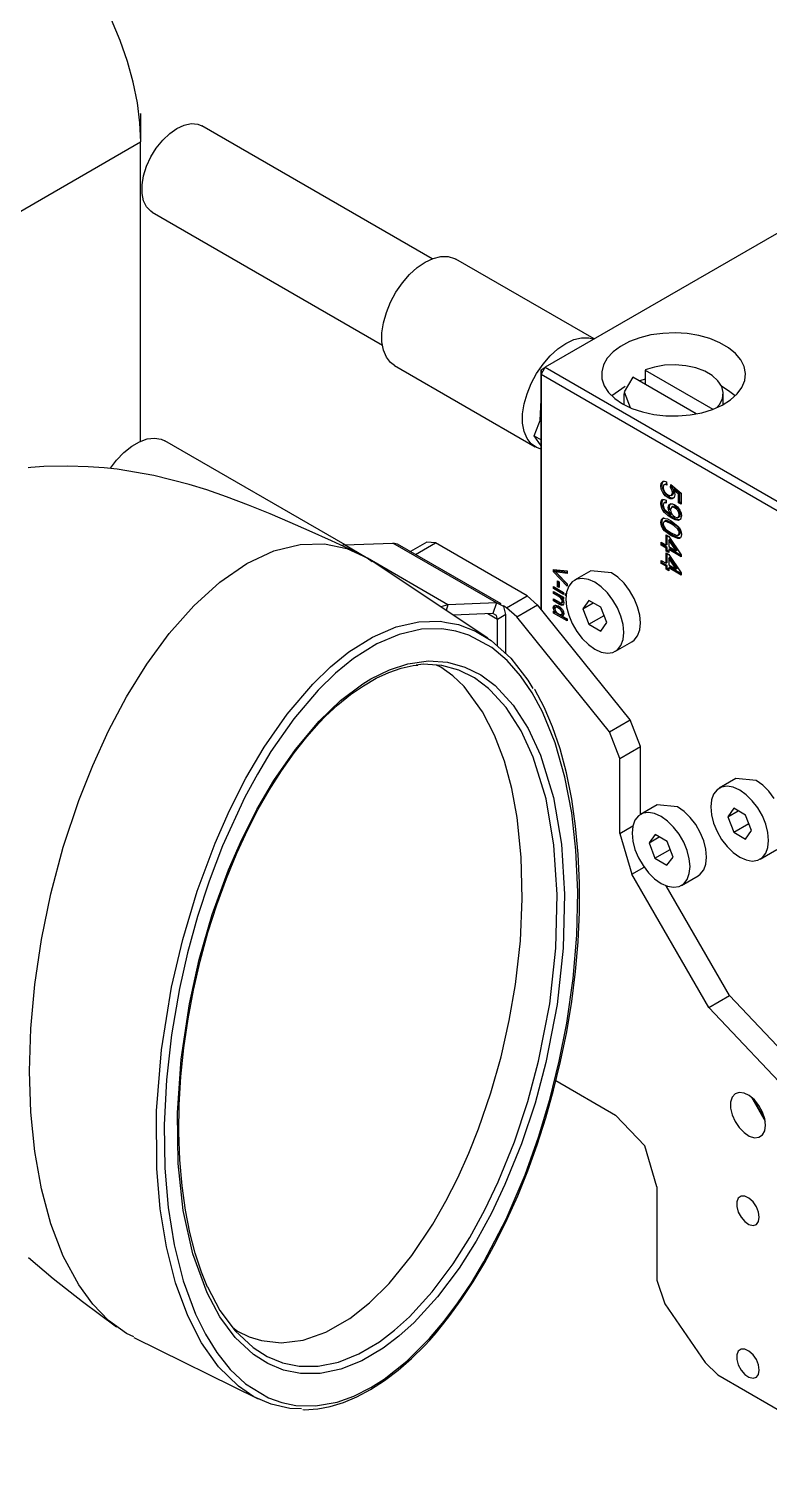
# Model space of a CAD drawing. Extents: x 0 to 258, y 0 to 184.
# Drawn here: x 154.19 to 160.51, y 89.65 to 102.06 of the extents above; entities that cross this region are included whole.
import ezdxf

# ---------------------------------------------------------------- set-up
doc = ezdxf.new("R2010")
doc.units = 0

msp = doc.modelspace()

# ---------------------------------------------------------------- linework, layer by layer
for p, q in [((154.964853, 101.966126), (154.890444, 102.143974)), ((155.026839, 101.787324), (154.964853, 101.966126)), ((155.075747, 101.60946), (155.026839, 101.787324)), ((155.111056, 101.434431), (155.075747, 101.60946)), ((155.132381, 101.26409), (155.111056, 101.434431)), ((155.139427, 101.342001), (155.139427, 101.100172)), ((155.139525, 101.100254), (155.132381, 101.26409)), ((155.327696, 101.115079), (155.387447, 101.171991)), ((155.387447, 101.171991), (155.449931, 101.215644)), ((155.449931, 101.215644), (155.512412, 101.244129)), ((155.512412, 101.244129), (155.57216, 101.256194)), ((155.57216, 101.256194), (155.626569, 101.251326)), ((155.626569, 101.251326), (155.662412, 101.236668)), ((157.629682, 100.100842), (155.662508, 101.236697)), ((153.930283, 100.402203), (155.139427, 101.100172)), ((155.139427, 98.542978), (155.139427, 101.100172)), ((155.226594, 100.9719), (155.273285, 101.047396)), ((155.273285, 101.047396), (155.327696, 101.115079)), ((155.189663, 100.89189), (155.226594, 100.9719)), ((155.151034, 100.73236), (155.164105, 100.810864)), ((155.164105, 100.810864), (155.189663, 100.89189)), ((155.151032, 100.659814), (155.151034, 100.73236)), ((155.164102, 100.596393), (155.151032, 100.659814)), ((155.189661, 100.544868), (155.164102, 100.596393)), ((155.226589, 100.507496), (155.189661, 100.544868)), ((155.237437, 100.500564), (155.226589, 100.507496)), ((155.237323, 100.500627), (157.204762, 99.364773)), ((160.647251, 100.358282), (158.596733, 99.174537)), ((157.503045, 100.025894), (157.57126, 100.072572)), ((157.57126, 100.072572), (157.639472, 100.104652)), ((157.639472, 100.104652), (157.705361, 100.12103)), ((157.705361, 100.12103), (157.766683, 100.121173)), ((157.766683, 100.121173), (157.821351, 100.10506)), ((157.821351, 100.10506), (157.833734, 100.098551)), ((159.015303, 99.416366), (157.833676, 100.098461)), ((157.375828, 99.895547), (157.437153, 99.966209)), ((157.437153, 99.966209), (157.503045, 100.025894)), ((157.275003, 99.731212), (157.321157, 99.816315)), ((157.321157, 99.816315), (157.375828, 99.895547)), ((157.238935, 99.643135), (157.275003, 99.731212)), ((157.201603, 99.470061), (157.214197, 99.555087)), ((157.214197, 99.555087), (157.238935, 99.643135)), ((157.2016, 99.390956), (157.201603, 99.470061)), ((159.500107, 99.450474), (159.404164, 99.426846)), ((159.601585, 99.464391), (159.500107, 99.450474)), ((159.705685, 99.468227), (159.601585, 99.464391)), ((159.80941, 99.461851), (159.705685, 99.468227)), ((159.909774, 99.445447), (159.80941, 99.461851)), ((160.003891, 99.419465), (159.909774, 99.445447)), ((157.214194, 99.320463), (157.2016, 99.390956)), ((157.238933, 99.260985), (157.214194, 99.320463)), ((158.639257, 99.272184), (158.705149, 99.331869)), ((158.705149, 99.331869), (158.773363, 99.378547)), ((158.773363, 99.378547), (158.841576, 99.410627)), ((158.841576, 99.410627), (158.907465, 99.427005)), ((158.907465, 99.427005), (158.968787, 99.427148)), ((158.968787, 99.427148), (159.013719, 99.415295)), ((159.175905, 99.305816), (159.126976, 99.252632)), ((159.239699, 99.353459), (159.175905, 99.305816)), ((159.316521, 99.394194), (159.239699, 99.353459)), ((159.404164, 99.426846), (159.316521, 99.394194)), ((160.089055, 99.38469), (160.003891, 99.419465)), ((160.162816, 99.342106), (160.089055, 99.38469)), ((160.223048, 99.292938), (160.162816, 99.342106)), ((157.274993, 99.214548), (157.238933, 99.260985)), ((157.308754, 99.189227), (157.274993, 99.214548)), ((157.308743, 99.189354), (158.510744, 98.495088)), ((158.523261, 99.12229), (158.577932, 99.201522)), ((158.577932, 99.201522), (158.639257, 99.272184)), ((159.094321, 99.195439), (159.078869, 99.135882)), ((159.126976, 99.252632), (159.094321, 99.195439)), ((159.616862, 99.191397), (159.529634, 99.17658)), ((159.707558, 99.19518), (159.616862, 99.191397)), ((159.797572, 99.187745), (159.707558, 99.19518)), ((159.882781, 99.16941), (159.797572, 99.187745)), ((160.268022, 99.238598), (160.223048, 99.292938)), ((160.296443, 99.180657), (160.268022, 99.238598)), ((158.477107, 99.037187), (158.523261, 99.12229)), ((158.561279, 99.113419), (158.596733, 99.174537)), ((158.561279, 99.154164), (158.596733, 99.174537)), ((158.561279, 99.154164), (158.561279, 99.113419)), ((158.561279, 97.106557), (158.561279, 99.154164)), ((161.67251, 97.3169), (158.561279, 99.113419)), ((158.561279, 99.113419), (158.561279, 97.106557)), ((158.596733, 99.174537), (161.707965, 97.378283)), ((159.078869, 99.135882), (159.080986, 99.075676)), ((159.080986, 99.075676), (159.100803, 99.01655)), ((159.343802, 99.090141), (159.271392, 98.965239)), ((159.887104, 98.77634), (159.343915, 99.090135)), ((159.404161, 99.059423), (159.399504, 99.0581)), ((159.449865, 99.07207), (159.404161, 99.059423)), ((159.449749, 99.151254), (160.029979, 98.816292)), ((159.449749, 99.151254), (159.449749, 99.029017)), ((159.529634, 99.17658), (159.44987, 99.151365)), ((159.959288, 99.141033), (159.882781, 99.16941)), ((160.023587, 99.103912), (159.959288, 99.141033)), ((160.072733, 99.059743), (160.023587, 99.103912)), ((160.104483, 99.010549), (160.072733, 99.059743)), ((160.276732, 99.00209), (160.300862, 99.060677)), ((160.307503, 99.120774), (160.296443, 99.180657)), ((160.300862, 99.060677), (160.307503, 99.120774)), ((158.416277, 98.861059), (158.441042, 98.94911)), ((158.441042, 98.94911), (158.477107, 99.037187)), ((158.561266, 98.953822), (158.55182, 98.719444)), ((159.100803, 99.01655), (159.137633, 98.960207)), ((159.137633, 98.960207), (159.190426, 98.908266)), ((159.28022, 99.009244), (159.16637, 98.929584)), ((159.267716, 98.949906), (159.267716, 98.856773)), ((159.271392, 98.965239), (159.321921, 98.829997)), ((160.117368, 98.958582), (160.104483, 99.010549)), ((160.162813, 98.974693), (160.105063, 99.009207)), ((160.110833, 98.906221), (160.117368, 98.958582)), ((160.117556, 98.856509), (160.117556, 98.949906)), ((160.218905, 98.929539), (160.162813, 98.974693)), ((160.17923, 98.896106), (160.235793, 98.946702)), ((160.235793, 98.946702), (160.276732, 99.00209)), ((158.403683, 98.776036), (158.416277, 98.861059)), ((159.190426, 98.908266), (159.257664, 98.862224)), ((159.257775, 98.862232), (159.337523, 98.823412)), ((159.337523, 98.823412), (159.427489, 98.792932)), ((159.934012, 98.786688), (160.026137, 98.814929)), ((160.026137, 98.814929), (160.108666, 98.851757)), ((160.06334, 98.829963), (160.085142, 98.855866)), ((160.085142, 98.855866), (160.110833, 98.906221)), ((160.108666, 98.851757), (160.17923, 98.896106)), ((158.40368, 98.696928), (158.403683, 98.776036)), ((158.416274, 98.626438), (158.40368, 98.696928)), ((158.500954, 98.588486), (158.561279, 98.743796)), ((159.427489, 98.792932), (159.525081, 98.77166)), ((159.525081, 98.77166), (159.627496, 98.76023)), ((159.627496, 98.76023), (159.731784, 98.758907)), ((159.731784, 98.758907), (159.834944, 98.767823)), ((159.834944, 98.767823), (159.934012, 98.786688)), ((155.129876, 98.538681), (155.195876, 98.562097)), ((155.195876, 98.562097), (155.258275, 98.569267)), ((155.258275, 98.569267), (155.314816, 98.559953)), ((158.441013, 98.56696), (158.416274, 98.626438)), ((158.477073, 98.52052), (158.441013, 98.56696)), ((158.500954, 98.588486), (158.561279, 98.553826)), ((158.561279, 98.503026), (158.500954, 98.588486)), ((154.934259, 98.38222), (154.996661, 98.447088)), ((154.996661, 98.447088), (155.062661, 98.499877)), ((155.062661, 98.499877), (155.129876, 98.538681)), ((155.314816, 98.559953), (155.346249, 98.545878)), ((156.886469, 97.656625), (155.346331, 98.545888)), ((158.523224, 98.488704), (158.477073, 98.52052)), ((158.561245, 98.475607), (158.523224, 98.488704)), ((154.201745, 98.317818), (154.178991, 98.316495)), ((154.313174, 98.325464), (154.201687, 98.318611)), ((154.518056, 98.329353), (154.313174, 98.325464)), ((154.689972, 98.324776), (154.518056, 98.329353)), ((154.827497, 98.315304), (154.689972, 98.324776)), ((154.937579, 98.303768), (154.827497, 98.315304)), ((154.880911, 98.31233), (154.934259, 98.38222)), ((155.252348, 98.250666), (154.937579, 98.303768)), ((155.552986, 98.173244), (155.252348, 98.250666)), ((159.588186, 98.184822), (159.601045, 98.198819)), ((159.594931, 98.167423), (159.59882, 98.190945)), ((159.59882, 98.190945), (159.610197, 98.203327)), ((159.601045, 98.198819), (159.616179, 98.200935)), ((159.616179, 98.200935), (159.633562, 98.195538)), ((159.633634, 98.19558), (159.635751, 98.168328)), ((155.703687, 98.126199), (155.552986, 98.173244)), ((155.872714, 98.067877), (155.703687, 98.126199)), ((156.060763, 97.997021), (155.872714, 98.067877)), ((159.584324, 98.161301), (159.588186, 98.184822)), ((159.588239, 98.13366), (159.584324, 98.161301)), ((159.595005, 98.167534), (159.584421, 98.161184)), ((159.605517, 98.097896), (159.588239, 98.13366)), ((159.598844, 98.139785), (159.594928, 98.167423)), ((159.616121, 98.104019), (159.598844, 98.139785)), ((159.606014, 98.161065), (159.604427, 98.149503)), ((159.604469, 98.149508), (159.608094, 98.128421)), ((159.622331, 98.077418), (159.60553, 98.097896)), ((159.616171, 98.104035), (159.605588, 98.097949)), ((159.611226, 98.169056), (159.606014, 98.161065)), ((159.608094, 98.128421), (159.619577, 98.107651)), ((159.624373, 98.176795), (159.611144, 98.169122)), ((159.622445, 98.171834), (159.611226, 98.169056)), ((159.632938, 98.08354), (159.616137, 98.104019)), ((159.619577, 98.107651), (159.63188, 98.09474)), ((159.646434, 98.058844), (159.622331, 98.077418)), ((159.635806, 98.168368), (159.622445, 98.171834)), ((159.632943, 98.17797), (159.623127, 98.175588)), ((159.63188, 98.09474), (159.645109, 98.085453)), ((159.657042, 98.064966), (159.632938, 98.08354)), ((159.63506, 98.17744), (159.632943, 98.17797)), ((159.645106, 98.085458), (159.661272, 98.07887)), ((159.656917, 98.064876), (159.646334, 98.058791)), ((159.675613, 98.057156), (159.657065, 98.065067)), ((159.661272, 98.07887), (159.674978, 98.080987)), ((159.67797, 98.128762), (159.667149, 98.14768)), ((159.667236, 98.147691), (159.669353, 98.172297)), ((159.677819, 98.153776), (159.667236, 98.147691)), ((159.669353, 98.172297), (159.759046, 98.099801)), ((159.672792, 98.079693), (159.686021, 98.087366)), ((159.674978, 98.080987), (159.681116, 98.090406)), ((159.688575, 98.134885), (159.677753, 98.153803)), ((159.677819, 98.153776), (159.678613, 98.164624)), ((159.681754, 98.116089), (159.67797, 98.128762)), ((159.681116, 98.090406), (159.682703, 98.104138)), ((159.682812, 98.104156), (159.681754, 98.116089)), ((159.69343, 98.110385), (159.682846, 98.104035)), ((159.684516, 98.086961), (159.685574, 98.08713)), ((159.685574, 98.08713), (159.691712, 98.09655)), ((159.692358, 98.122211), (159.688575, 98.134885)), ((159.69131, 98.128045), (159.700518, 98.103704)), ((159.701896, 98.134197), (159.691313, 98.128112)), ((159.736557, 98.091599), (159.691313, 98.128112)), ((159.691712, 98.09655), (159.6933, 98.110281)), ((159.693416, 98.110279), (159.692358, 98.122211)), ((159.702955, 98.085379), (159.697504, 98.061963)), ((159.700518, 98.103704), (159.702899, 98.085395)), ((159.74714, 98.097685), (159.701896, 98.134197)), ((159.74714, 98.097685), (159.736557, 98.091599)), ((159.736557, 98.017251), (159.736557, 98.091599)), ((159.74714, 98.023337), (159.74714, 98.097685)), ((159.759046, 98.099801), (159.758782, 98.004287)), ((156.246006, 97.922065), (156.060763, 97.997021)), ((159.584316, 98.010581), (159.587887, 98.031616)), ((159.595005, 98.016722), (159.584421, 98.010637)), ((159.586292, 97.991449), (159.58444, 98.010579)), ((159.592536, 97.971209), (159.586292, 97.991449)), ((159.587887, 98.031616), (159.599714, 98.04376)), ((159.602749, 97.95155), (159.592536, 97.971209)), ((159.594923, 98.016704), (159.598495, 98.037738)), ((159.596897, 97.997572), (159.595044, 98.016701)), ((159.603141, 97.977331), (159.596897, 97.997572)), ((159.598495, 98.037738), (159.608364, 98.047845)), ((159.599714, 98.04376), (159.613499, 98.045083)), ((159.615846, 97.933955), (159.602749, 97.95155)), ((159.613354, 97.957673), (159.603141, 97.977331)), ((159.604461, 97.997617), (159.605784, 97.98534)), ((159.605845, 98.007361), (159.604522, 97.997598)), ((159.605784, 97.98534), (159.610123, 97.972375)), ((159.610369, 98.014029), (159.605845, 98.007361)), ((159.623315, 98.021485), (159.610086, 98.013812)), ((159.610123, 97.972375), (159.617108, 97.960046)), ((159.62, 98.016145), (159.610369, 98.014029)), ((159.62645, 97.940078), (159.613354, 97.957673)), ((159.613499, 98.045083), (159.629083, 98.040373)), ((159.617108, 97.960046), (159.626051, 97.949568)), ((159.631324, 98.013288), (159.62, 98.016145)), ((159.630459, 98.022278), (159.621992, 98.020426)), ((159.626051, 97.949568), (159.665447, 97.918464)), ((159.656563, 97.912492), (159.62645, 97.940078)), ((159.629136, 98.040535), (159.631253, 98.013283)), ((159.66496, 98.051036), (159.646413, 98.058947)), ((159.657711, 97.981533), (159.646863, 97.975447)), ((159.651827, 97.949108), (159.646985, 97.975434)), ((159.64699, 97.975447), (159.652546, 97.998307)), ((159.669792, 97.91612), (159.651827, 97.949108)), ((159.652546, 97.998307), (159.66821, 98.009155)), ((159.657597, 97.98157), (159.663153, 98.00443)), ((159.662473, 97.955339), (159.657711, 97.981533)), ((159.663153, 98.00443), (159.672493, 98.010912)), ((159.681814, 98.050507), (159.66496, 98.051036)), ((159.667135, 97.95594), (159.67039, 97.936625)), ((159.668855, 97.968714), (159.667268, 97.955934)), ((159.66821, 98.009155), (159.684931, 98.008361)), ((159.674623, 97.977524), (159.668855, 97.968714)), ((159.686979, 97.980646), (159.674623, 97.977524)), ((159.688138, 97.985501), (159.674909, 97.977828)), ((159.69244, 98.056627), (159.675613, 98.057156)), ((159.697504, 98.061963), (159.681814, 98.050507)), ((159.684931, 98.008361), (159.703187, 98.000344)), ((159.702007, 97.975064), (159.686979, 97.980646)), ((159.697584, 97.986769), (159.687212, 97.984123)), ((159.698155, 98.060807), (159.69244, 98.056627)), ((159.712612, 97.981186), (159.697584, 97.986769)), ((159.712744, 97.981268), (159.701896, 97.975183)), ((159.714729, 97.965962), (159.702002, 97.97509)), ((159.703195, 98.000225), (159.727511, 97.981466)), ((159.725333, 97.972084), (159.712607, 97.981212)), ((159.72637, 97.95313), (159.714729, 97.965962)), ((159.736975, 97.959252), (159.725333, 97.972084)), ((159.737297, 97.932995), (159.72637, 97.95313)), ((159.727511, 97.981466), (159.747804, 97.953788)), ((159.74714, 98.023337), (159.736557, 98.017251)), ((159.758782, 98.004287), (159.736557, 98.017251)), ((159.747902, 97.939117), (159.736975, 97.959252)), ((159.758782, 98.016458), (159.74714, 98.023337)), ((159.747804, 97.953788), (159.757938, 97.928891)), ((156.417474, 97.848995), (156.246006, 97.922065)), ((156.580005, 97.777203), (156.417474, 97.848995)), ((159.58431, 97.849159), (159.589284, 97.873871)), ((159.595005, 97.855327), (159.584421, 97.849241)), ((159.586014, 97.831212), (159.584427, 97.849151)), ((159.591835, 97.812215), (159.586014, 97.831212)), ((159.589284, 97.873871), (159.601138, 97.884481)), ((159.594915, 97.855282), (159.599889, 97.879994)), ((159.596621, 97.837361), (159.595034, 97.8553)), ((159.602442, 97.818338), (159.596621, 97.837361)), ((159.599889, 97.879994), (159.611742, 97.890603)), ((159.601135, 97.884476), (159.639912, 97.878972)), ((159.61247, 97.800055), (159.602442, 97.818338)), ((159.604456, 97.837528), (159.606572, 97.824378)), ((159.606432, 97.848312), (159.60458, 97.837465)), ((159.612253, 97.855165), (159.606432, 97.848312)), ((159.606572, 97.824378), (159.612367, 97.810805)), ((159.624903, 97.862735), (159.611673, 97.855062)), ((159.620561, 97.85797), (159.612253, 97.855165)), ((159.645955, 97.90637), (159.615846, 97.933955)), ((159.630483, 97.856647), (159.620561, 97.85797)), ((159.631141, 97.864095), (159.62376, 97.861714)), ((159.672726, 97.836882), (159.630483, 97.856647)), ((159.64109, 97.862772), (159.631141, 97.864095)), ((159.639912, 97.878972), (159.672657, 97.86278)), ((159.683333, 97.843008), (159.64109, 97.862772)), ((159.67738, 97.885891), (159.645955, 97.90637)), ((159.687987, 97.892014), (159.656563, 97.912492)), ((159.665524, 97.918464), (159.667905, 97.917141)), ((159.667905, 97.917141), (159.669757, 97.916083)), ((159.680465, 97.922266), (159.669882, 97.916181)), ((159.67039, 97.936625), (159.680417, 97.91731)), ((159.672657, 97.862772), (159.730802, 97.818404)), ((159.698147, 97.820785), (159.672721, 97.836872)), ((159.683375, 97.842891), (159.672792, 97.836806)), ((159.687873, 97.892104), (159.67729, 97.886018)), ((159.706153, 97.87144), (159.677361, 97.885886)), ((159.680417, 97.91731), (159.69153, 97.905166)), ((159.708752, 97.826908), (159.683325, 97.842994)), ((159.716782, 97.877557), (159.68799, 97.892003)), ((159.69153, 97.905166), (159.703648, 97.896541)), ((159.729035, 97.792702), (159.698147, 97.820785)), ((159.703682, 97.896554), (159.719081, 97.890257)), ((159.733445, 97.865963), (159.706153, 97.87144)), ((159.739639, 97.798825), (159.708752, 97.826908)), ((159.744071, 97.87208), (159.716782, 97.877557)), ((159.719081, 97.890257), (159.73231, 97.891844)), ((159.730802, 97.818404), (159.743528, 97.802344)), ((159.731, 97.89131), (159.74423, 97.898718)), ((159.73231, 97.891844), (159.738951, 97.899835)), ((159.753765, 97.877393), (159.733445, 97.865963)), ((159.741002, 97.912648), (159.737297, 97.932995)), ((159.738951, 97.899835), (159.741068, 97.912561)), ((159.751638, 97.918826), (159.741055, 97.912741)), ((159.742923, 97.898078), (159.749564, 97.906042)), ((159.75431, 97.877848), (159.744071, 97.87208)), ((159.751606, 97.918771), (159.747902, 97.939117)), ((159.749564, 97.906042), (159.75168, 97.918768)), ((159.761147, 97.904976), (159.753765, 97.877393)), ((159.757938, 97.928891), (159.761166, 97.904973)), ((156.769422, 97.691394), (156.580005, 97.777203)), ((156.992717, 97.588815), (156.769422, 97.691394)), ((159.601863, 97.793933), (159.591835, 97.812215)), ((159.614563, 97.777899), (159.601863, 97.793933)), ((159.612367, 97.810805), (159.620701, 97.798423)), ((159.62517, 97.784021), (159.61247, 97.800055)), ((159.672652, 97.733536), (159.614563, 97.777899)), ((159.620701, 97.798423), (159.630623, 97.788342)), ((159.683259, 97.739659), (159.62517, 97.784021)), ((159.629136, 97.743143), (159.651361, 97.730179)), ((159.629136, 97.655302), (159.629136, 97.743143)), ((159.630623, 97.788342), (159.672856, 97.759309)), ((159.639719, 97.661387), (159.639719, 97.737058)), ((159.651361, 97.730179), (159.758782, 97.572487)), ((159.661944, 97.704514), (159.651361, 97.698429)), ((159.714332, 97.606089), (159.651361, 97.698429)), ((159.651361, 97.698429), (159.651361, 97.642337)), ((159.724915, 97.612175), (159.661944, 97.704514)), ((159.683375, 97.739704), (159.672528, 97.733618)), ((159.730633, 97.711163), (159.672586, 97.7336)), ((159.672723, 97.759344), (159.71507, 97.739632)), ((159.741316, 97.717257), (159.68327, 97.73972)), ((159.71507, 97.739632), (159.725018, 97.738309)), ((159.725018, 97.738309), (159.733405, 97.741035)), ((159.739732, 97.798706), (159.729148, 97.79262)), ((159.737237, 97.777978), (159.729167, 97.792716)), ((159.743544, 97.711957), (159.730633, 97.711163)), ((159.73153, 97.739968), (159.744759, 97.747641)), ((159.733405, 97.741035), (159.739147, 97.74802)), ((159.7402, 97.768215), (159.737237, 97.777978)), ((159.739147, 97.74802), (159.740999, 97.759)), ((159.747844, 97.784101), (159.739774, 97.798838)), ((159.740994, 97.758981), (159.7402, 97.768215)), ((159.751638, 97.765104), (159.741055, 97.759018)), ((159.749677, 97.717786), (159.741316, 97.717257)), ((159.743264, 97.746903), (159.744058, 97.747139)), ((159.743528, 97.802344), (159.753556, 97.784061)), ((159.753493, 97.71881), (159.743544, 97.711957)), ((159.744058, 97.747139), (159.749799, 97.754124)), ((159.750807, 97.774338), (159.747844, 97.784101)), ((159.749799, 97.754124), (159.751651, 97.765077)), ((159.751601, 97.765104), (159.750807, 97.774338)), ((159.759287, 97.731139), (159.753493, 97.71881)), ((159.753556, 97.784061), (159.759403, 97.765038)), ((159.761139, 97.747067), (159.759287, 97.731139)), ((159.759403, 97.765038), (159.761255, 97.747072)), ((156.046994, 97.498584), (156.278041, 97.606571)), ((156.278041, 97.606571), (156.501178, 97.661504)), ((156.501178, 97.661504), (156.71033, 97.665843)), ((156.71033, 97.665843), (156.901994, 97.625039)), ((156.881595, 97.656432), (156.859899, 97.653177)), ((156.881706, 97.65636), (157.295249, 97.6725)), ((157.06956, 97.547881), (156.881706, 97.65636)), ((156.901994, 97.625039), (157.074762, 97.545521)), ((157.33536, 97.663186), (157.295136, 97.6725)), ((158.178957, 97.162119), (157.295249, 97.6725)), ((158.219173, 97.152859), (157.335466, 97.663239)), ((157.584703, 97.681496), (157.443945, 97.600533)), ((157.487866, 97.575133), (157.65958, 97.674087)), ((157.659628, 97.674175), (157.584629, 97.681609)), ((158.44301, 97.221915), (157.65958, 97.674087)), ((159.586538, 97.679908), (159.629136, 97.655302)), ((159.586538, 97.653979), (159.586538, 97.679908)), ((159.597121, 97.660064), (159.586538, 97.653979)), ((159.629136, 97.629373), (159.586538, 97.653979)), ((159.597121, 97.660064), (159.597121, 97.673823)), ((159.639719, 97.635458), (159.597121, 97.660064)), ((159.639719, 97.661387), (159.629136, 97.655302)), ((159.639719, 97.635458), (159.629136, 97.629373)), ((159.629136, 97.603708), (159.629136, 97.629373)), ((159.639719, 97.609794), (159.629136, 97.603708)), ((159.651361, 97.590744), (159.629136, 97.603708)), ((159.629136, 97.588098), (159.651361, 97.575133)), ((159.629136, 97.500256), (159.629136, 97.588098)), ((159.639719, 97.609794), (159.639719, 97.635458)), ((159.651361, 97.602914), (159.639719, 97.609794)), ((159.639719, 97.506342), (159.639719, 97.582012)), ((159.651361, 97.642337), (159.714332, 97.606089)), ((159.661944, 97.622758), (159.651361, 97.616408)), ((159.651361, 97.616408), (159.651361, 97.590744)), ((159.758782, 97.554496), (159.651361, 97.616408)), ((159.651361, 97.575133), (159.758782, 97.417442)), ((159.758782, 97.566666), (159.661944, 97.622758)), ((159.724915, 97.612175), (159.714332, 97.606089)), ((159.758782, 97.572487), (159.758782, 97.554496)), ((155.815947, 97.339797), (156.046994, 97.498584)), ((157.074762, 97.545521), (157.116825, 97.514877)), ((157.765413, 97.146244), (157.07882, 97.542589)), ((158.106461, 96.859701), (157.118772, 97.517983)), ((158.667377, 97.447604), (158.784587, 97.434375)), ((158.667377, 97.426967), (158.667377, 97.447604)), ((158.67796, 97.433052), (158.67796, 97.446546)), ((159.586538, 97.524862), (159.629136, 97.500256)), ((159.586538, 97.498933), (159.586538, 97.524862)), ((159.597121, 97.505019), (159.586538, 97.498933)), ((159.629136, 97.474327), (159.586538, 97.498933)), ((159.597121, 97.505019), (159.597121, 97.518777)), ((159.639719, 97.480412), (159.597121, 97.505019)), ((159.639719, 97.506342), (159.629136, 97.500256)), ((159.639719, 97.480412), (159.629136, 97.474327)), ((159.629136, 97.448662), (159.629136, 97.474327)), ((159.639719, 97.454748), (159.629136, 97.448662)), ((159.651361, 97.435698), (159.629136, 97.448662)), ((159.639719, 97.454748), (159.639719, 97.480412)), ((159.651361, 97.447869), (159.639719, 97.454748)), ((159.661944, 97.549469), (159.651361, 97.543383)), ((159.714332, 97.451044), (159.651361, 97.543383)), ((159.651361, 97.543383), (159.651361, 97.487292)), ((159.651361, 97.487292), (159.714332, 97.451044)), ((159.661944, 97.467448), (159.651361, 97.461362)), ((159.651361, 97.461362), (159.651361, 97.435698)), ((159.758782, 97.39945), (159.651361, 97.461362)), ((159.724915, 97.457129), (159.661944, 97.549469)), ((159.758782, 97.411621), (159.661944, 97.467448)), ((159.724915, 97.457129), (159.714332, 97.451044)), ((155.592811, 97.137092), (155.815947, 97.339797)), ((158.67796, 97.433052), (158.667377, 97.426967)), ((158.784587, 97.304465), (158.667377, 97.426967)), ((158.681664, 97.429083), (158.67796, 97.433052)), ((158.689969, 97.42707), (158.681556, 97.428922)), ((158.681569, 97.428985), (158.692258, 97.418931)), ((158.692248, 97.435169), (158.681664, 97.429083)), ((158.784587, 97.321663), (158.683252, 97.427231)), ((158.700526, 97.425482), (158.689969, 97.42707)), ((158.700574, 97.433192), (158.69216, 97.435044)), ((158.692258, 97.418931), (158.70054, 97.410676)), ((158.711033, 97.431729), (158.70045, 97.425379)), ((158.784587, 97.413738), (158.70045, 97.425379)), ((158.70045, 97.410563), (158.784587, 97.325102)), ((158.711131, 97.431605), (158.700574, 97.433192)), ((158.701773, 97.350238), (158.715531, 97.342565)), ((158.701773, 97.299967), (158.701773, 97.350238)), ((158.784587, 97.42141), (158.711033, 97.431729)), ((158.71262, 97.306052), (158.71262, 97.344152)), ((158.715531, 97.342565), (158.715531, 97.292029)), ((158.784587, 97.434375), (158.784587, 97.413738)), ((158.784587, 97.325102), (158.784587, 97.304465)), ((158.827349, 97.341517), (158.797861, 97.304356)), ((158.866539, 97.364139), (158.827349, 97.341517)), ((158.987258, 97.436492), (158.845706, 97.354736)), ((158.913465, 97.371097), (158.866539, 97.364139)), ((158.965776, 97.362022), (158.913465, 97.371097)), ((159.020846, 97.337389), (158.965776, 97.362022)), ((159.162255, 97.419042), (158.987255, 97.436373)), ((159.075917, 97.29843), (159.020846, 97.337389)), ((159.217336, 97.380088), (159.162266, 97.419048)), ((159.269644, 97.328751), (159.217336, 97.380088)), ((159.316568, 97.267611), (159.269644, 97.328751)), ((159.758782, 97.417442), (159.758782, 97.39945)), ((158.266269, 97.119786), (158.44301, 97.221915)), ((158.531476, 97.1435), (158.44314, 97.221817)), ((158.667377, 97.300761), (158.753102, 97.251284)), ((158.667377, 97.283298), (158.667377, 97.300761)), ((158.67796, 97.289648), (158.667377, 97.283298)), ((158.753102, 97.233821), (158.667377, 97.283298)), ((158.667377, 97.258956), (158.753102, 97.209479)), ((158.667377, 97.241759), (158.667377, 97.258956)), ((158.67796, 97.247844), (158.667377, 97.241759)), ((158.71315, 97.215036), (158.667377, 97.241759)), ((158.667377, 97.196515), (158.718441, 97.166882)), ((158.667377, 97.179052), (158.667377, 97.196515)), ((158.67796, 97.289648), (158.67796, 97.294675)), ((158.753102, 97.246256), (158.67796, 97.289648)), ((158.67796, 97.247844), (158.67796, 97.252871)), ((158.723998, 97.221386), (158.67796, 97.247844)), ((158.71262, 97.306052), (158.701773, 97.299967)), ((158.715531, 97.292029), (158.701773, 97.299967)), ((158.715531, 97.304465), (158.71262, 97.306052)), ((158.723998, 97.221386), (158.71315, 97.215036)), ((158.730697, 97.201531), (158.713314, 97.215131)), ((158.741235, 97.207672), (158.723852, 97.221272)), ((158.736438, 97.192694), (158.730697, 97.201531)), ((158.741087, 97.199073), (158.747543, 97.188808)), ((158.751779, 97.205246), (158.741195, 97.199161)), ((158.753102, 97.192282), (158.741195, 97.199161)), ((158.745257, 97.201481), (158.741235, 97.207672)), ((158.753102, 97.204452), (158.751779, 97.205246)), ((158.753102, 97.251284), (158.753102, 97.233821)), ((158.753102, 97.209479), (158.753102, 97.192282)), ((158.769506, 97.241759), (158.776385, 97.23779)), ((158.769506, 97.224296), (158.769506, 97.241759)), ((158.775062, 97.227471), (158.769506, 97.224296)), ((158.774533, 97.221386), (158.769506, 97.224296)), ((158.779552, 97.254519), (158.773334, 97.194509)), ((158.797861, 97.304356), (158.779552, 97.254519)), ((159.128225, 97.247093), (159.075917, 97.29843)), ((159.175149, 97.185953), (159.128225, 97.247093)), ((159.355753, 97.199735), (159.316568, 97.267611)), ((159.385235, 97.128528), (159.355753, 97.199735)), ((155.383653, 96.899946), (155.592811, 97.137092)), ((157.705618, 97.12693), (157.703765, 97.127988)), ((157.705618, 97.12693), (157.705618, 97.12693)), ((157.705618, 97.12693), (157.705618, 97.126665)), ((157.765479, 97.146125), (157.705713, 97.126916)), ((157.765413, 97.146244), (157.749538, 97.097561)), ((158.178957, 97.162119), (157.765413, 97.146244)), ((158.149059, 97.070838), (157.809334, 97.057609)), ((158.178957, 97.162119), (158.149059, 97.070838)), ((158.181073, 97.055046), (158.14913, 97.070928)), ((158.242906, 97.130419), (158.179017, 97.162183)), ((158.266269, 97.119786), (158.239281, 97.135396)), ((158.260665, 97.061316), (158.242906, 97.130419)), ((158.3547, 97.041448), (158.266364, 97.119767)), ((158.35464, 97.041469), (158.531381, 97.143598)), ((159.321161, 96.161466), (158.531381, 97.143598)), ((158.668649, 97.103995), (158.665739, 97.119765)), ((158.66575, 97.119783), (158.670512, 97.136558)), ((158.676373, 97.125871), (158.665789, 97.119786)), ((158.67796, 97.185138), (158.667377, 97.179052)), ((158.719764, 97.14889), (158.667377, 97.179052)), ((158.667377, 97.092269), (158.680341, 97.084861)), ((158.667377, 97.074807), (158.667377, 97.092269)), ((158.67796, 97.080892), (158.667377, 97.074807)), ((158.784587, 97.007073), (158.667377, 97.074807)), ((158.673624, 97.093862), (158.668649, 97.103995)), ((158.670512, 97.136558), (158.683212, 97.143305)), ((158.680212, 97.084734), (158.673624, 97.093862)), ((158.676357, 97.125906), (158.681119, 97.14268)), ((158.679283, 97.110261), (158.676373, 97.125871)), ((158.67796, 97.185138), (158.67796, 97.190429)), ((158.730348, 97.154975), (158.67796, 97.185138)), ((158.67796, 97.080892), (158.67796, 97.086184)), ((158.784587, 97.019244), (158.67796, 97.080892)), ((158.679296, 97.110195), (158.680884, 97.10067)), ((158.681532, 97.119204), (158.679415, 97.110155)), ((158.686691, 97.088565), (158.680341, 97.084861)), ((158.680884, 97.10067), (158.68517, 97.09088)), ((158.681119, 97.14268), (158.687046, 97.145829)), ((158.687564, 97.123834), (158.681532, 97.119204)), ((158.683212, 97.143305), (158.710091, 97.135261)), ((158.697275, 97.12984), (158.684045, 97.122167)), ((158.68517, 97.09088), (158.691388, 97.082122)), ((158.698307, 97.123305), (158.687564, 97.123834)), ((158.691388, 97.082122), (158.709088, 97.0681)), ((158.698172, 97.129959), (158.696319, 97.128636)), ((158.708914, 97.12943), (158.698172, 97.129959)), ((158.710107, 97.117881), (158.698307, 97.123305)), ((158.720714, 97.124006), (158.708914, 97.12943)), ((158.730509, 97.101225), (158.709977, 97.117868)), ((158.710086, 97.135277), (158.727786, 97.122339)), ((158.720823, 97.124019), (158.710239, 97.117934)), ((158.718484, 97.166932), (158.727585, 97.162381)), ((158.730348, 97.154975), (158.719764, 97.14889)), ((158.725958, 97.14535), (158.719767, 97.148816)), ((158.739079, 97.109202), (158.720823, 97.124019)), ((158.733816, 97.141593), (158.725958, 97.14535)), ((158.727585, 97.162381), (158.735814, 97.161852)), ((158.727786, 97.122339), (158.743582, 97.103792)), ((158.736565, 97.151472), (158.730374, 97.154938)), ((158.738102, 97.088499), (158.730509, 97.101225)), ((158.741571, 97.140032), (158.733766, 97.141619)), ((158.74437, 97.147832), (158.733787, 97.141482)), ((158.73511, 97.161325), (158.748339, 97.168998)), ((158.735814, 97.161852), (158.739783, 97.166376)), ((158.739957, 97.183011), (158.736438, 97.192694)), ((158.744423, 97.147715), (158.736565, 97.151472)), ((158.740219, 97.081699), (158.738102, 97.088499)), ((158.739783, 97.166376), (158.741105, 97.173785)), ((158.741015, 97.173777), (158.739957, 97.183011)), ((158.740198, 97.069422), (158.740992, 97.07527)), ((158.741013, 97.07527), (158.740219, 97.081699)), ((158.751514, 97.179846), (158.740931, 97.173761)), ((158.751514, 97.081421), (158.740931, 97.075336)), ((158.74808, 97.142148), (158.741571, 97.140032)), ((158.743582, 97.103792), (158.751784, 97.085985)), ((158.75072, 97.146509), (158.74437, 97.147832)), ((158.745251, 97.06929), (158.748691, 97.071142)), ((158.746818, 97.168403), (158.75039, 97.172478)), ((158.747543, 97.188808), (158.752067, 97.177801)), ((158.752975, 97.150033), (158.74808, 97.142148)), ((158.748691, 97.071142), (158.750808, 97.075614)), ((158.75039, 97.172478), (158.751713, 97.179886)), ((158.750824, 97.087822), (158.750808, 97.087872)), ((158.750808, 97.075614), (158.751601, 97.081461)), ((158.751617, 97.081392), (158.750824, 97.087822)), ((158.751784, 97.085985), (158.754562, 97.068549)), ((158.752067, 97.177801), (158.754448, 97.161132)), ((158.754562, 97.161119), (158.752975, 97.150033)), ((158.773334, 97.194509), (158.779526, 97.127334)), ((158.779526, 97.127334), (158.797835, 97.056363)), ((158.969795, 97.183021), (158.918731, 97.110525)), ((158.918731, 97.110525), (159.007101, 97.16159)), ((158.918731, 97.110525), (158.969795, 96.979028)), ((159.071924, 97.124284), (158.969795, 97.183021)), ((159.122989, 96.992786), (159.071924, 97.124284)), ((159.214336, 97.118077), (159.175149, 97.185953)), ((159.243818, 97.046867), (159.214336, 97.118077)), ((159.403545, 97.057556), (159.385235, 97.128528)), ((157.121918, 96.869588), (157.323078, 96.956229)), ((157.323078, 96.956229), (157.515742, 97.000033)), ((157.515742, 97.000033), (157.697503, 97.00461)), ((157.697503, 97.00461), (157.753462, 96.994582)), ((157.753414, 96.994596), (157.855324, 96.976339)), ((157.855324, 96.976339), (158.000956, 96.92052)), ((158.190069, 97.020567), (158.105402, 97.06925)), ((158.189953, 97.020496), (158.181073, 97.055046)), ((158.260713, 97.061313), (158.190069, 97.020567)), ((158.190069, 96.790645), (158.190069, 97.020567)), ((158.260713, 96.727674), (158.260713, 97.061313)), ((159.14442, 96.059337), (158.35464, 97.041469)), ((158.708977, 97.068126), (158.730223, 97.06085)), ((158.730223, 97.06085), (158.738081, 97.064951)), ((158.733787, 97.061578), (158.747016, 97.06925)), ((158.738081, 97.064951), (158.740198, 97.069422)), ((158.751779, 97.055492), (158.741195, 97.049407)), ((158.741195, 97.049407), (158.784587, 97.024536)), ((158.750114, 97.054143), (158.74133, 97.04946)), ((158.753501, 97.060281), (158.750114, 97.054143)), ((158.754559, 97.068589), (158.753501, 97.060281)), ((158.784587, 97.024536), (158.784587, 97.007073)), ((158.797835, 97.056363), (158.827317, 96.985155)), ((158.827317, 96.985155), (158.866502, 96.917279)), ((158.969795, 96.979028), (159.099176, 97.05364)), ((158.969795, 96.979028), (159.071924, 96.920026)), ((159.071924, 96.920026), (159.122989, 96.992786)), ((159.262128, 96.975898), (159.243818, 97.046867)), ((159.268319, 96.908723), (159.262128, 96.975898)), ((159.403518, 96.930371), (159.409736, 96.990381)), ((159.409736, 96.990381), (159.403545, 97.057556)), ((155.191984, 96.637843), (155.383653, 96.899946)), ((156.919375, 96.742123), (157.121918, 96.869588)), ((157.349068, 96.892731), (157.15692, 96.810509)), ((157.53875, 96.935739), (157.349068, 96.892731)), ((157.713465, 96.939761), (157.53875, 96.935739)), ((157.832252, 96.921293), (157.713465, 96.939761)), ((157.943869, 96.886776), (157.832252, 96.921293)), ((158.140476, 96.779445), (157.943869, 96.886776)), ((158.000956, 96.92052), (158.133332, 96.841135)), ((158.133332, 96.841135), (158.30367, 96.689476)), ((158.866502, 96.917279), (158.913426, 96.856139)), ((158.913426, 96.856139), (158.965734, 96.804802)), ((159.195749, 96.748576), (159.337301, 96.830067)), ((159.243792, 96.798876), (159.262101, 96.848713)), ((159.262101, 96.848713), (159.268319, 96.908723)), ((159.337227, 96.830144), (159.355721, 96.843373)), ((159.355721, 96.843373), (159.385209, 96.880534)), ((159.385209, 96.880534), (159.403518, 96.930371)), ((156.761792, 96.614231), (156.919375, 96.742123)), ((157.15692, 96.810509), (156.95748, 96.685063)), ((158.270542, 96.669145), (158.140476, 96.779445)), ((158.965734, 96.804802), (159.020804, 96.765843)), ((159.020807, 96.76584), (159.07588, 96.741207)), ((159.07588, 96.741207), (159.12819, 96.732132)), ((159.12819, 96.732132), (159.175117, 96.739091)), ((159.175117, 96.739091), (159.214307, 96.761712)), ((159.214307, 96.761712), (159.243792, 96.798876)), ((155.019206, 96.358845), (155.191984, 96.637843)), ((156.609572, 96.466343), (156.761792, 96.614231)), ((156.95748, 96.685063), (156.805628, 96.561984)), ((157.107644, 96.512232), (157.266537, 96.590554)), ((157.261237, 96.568181), (157.366914, 96.60464)), ((157.266537, 96.590554), (157.422247, 96.641335)), ((157.366914, 96.60464), (157.468691, 96.627077)), ((157.422247, 96.641335), (157.597726, 96.665862)), ((157.468691, 96.627077), (157.507498, 96.630834)), ((157.553998, 96.637787), (157.494528, 96.629479)), ((157.713685, 96.627442), (157.553998, 96.637787)), ((157.597726, 96.665862), (157.761863, 96.655252)), ((157.703525, 96.6138), (157.667528, 96.630442)), ((157.80808, 96.537809), (157.703525, 96.6138)), ((157.859375, 96.586781), (157.713685, 96.627442)), ((157.761863, 96.655252), (157.910587, 96.613784)), ((157.992309, 96.519852), (157.859375, 96.586781)), ((157.910587, 96.613784), (158.04631, 96.545538)), ((158.385921, 96.53774), (158.270542, 96.669145)), ((158.30367, 96.689476), (158.44912, 96.501887)), ((156.392656, 96.210819), (156.609572, 96.466343)), ((156.805628, 96.561984), (156.656475, 96.417088)), ((156.847935, 96.326365), (157.038884, 96.469986)), ((156.933149, 96.378281), (157.042927, 96.454346)), ((157.038884, 96.469986), (157.107631, 96.512163)), ((157.042927, 96.454346), (157.152777, 96.517907)), ((157.107631, 96.512163), (157.107644, 96.512232)), ((157.152777, 96.517907), (157.261237, 96.568181)), ((157.902774, 96.446782), (157.80808, 96.537809)), ((158.111779, 96.430761), (157.992309, 96.519852)), ((158.04631, 96.545538), (158.168275, 96.45464)), ((158.168275, 96.45464), (158.322527, 96.288064)), ((158.485098, 96.392058), (158.385921, 96.53774)), ((158.44912, 96.501887), (158.489373, 96.430362)), ((154.865279, 96.068997), (155.019206, 96.358845)), ((156.656475, 96.417088), (156.447121, 96.170901)), ((156.66428, 96.150944), (156.847935, 96.326365)), ((156.82495, 96.290755), (156.933149, 96.378281)), ((158.061156, 96.231927), (157.902774, 96.446782)), ((158.129083, 96.412082), (158.111779, 96.430761)), ((158.263896, 96.266551), (158.129083, 96.41219)), ((158.571772, 96.231626), (158.485098, 96.392058)), ((158.506328, 96.421604), (158.503576, 96.425758)), ((158.587277, 96.270435), (158.506328, 96.421604)), ((156.196058, 95.928858), (156.392656, 96.210819)), ((156.719406, 96.19265), (156.82495, 96.290755)), ((158.164135, 96.031014), (158.061156, 96.231927)), ((158.390866, 96.068463), (158.263896, 96.266551)), ((158.322527, 96.288064), (158.451313, 96.087288)), ((158.680788, 95.964709), (158.571772, 96.231626)), ((158.659839, 96.101718), (158.587277, 96.270435)), ((156.447121, 96.170901), (156.25253, 95.89192)), ((156.461143, 95.909893), (156.66428, 96.150944)), ((156.559251, 96.017798), (156.665306, 96.137138)), ((156.665327, 96.137138), (156.719406, 96.19265)), ((158.451313, 96.087288), (158.555802, 95.85976)), ((158.723593, 95.914933), (158.659839, 96.101718)), ((159.14442, 96.059337), (159.321161, 96.161466)), ((159.409683, 95.93348), (159.321251, 96.161355)), ((154.729633, 95.772915), (154.865279, 96.068997)), ((156.450087, 95.879979), (156.559251, 96.017798)), ((158.247314, 95.809322), (158.164135, 96.031014)), ((158.493898, 95.844017), (158.390866, 96.068463)), ((158.764317, 95.673226), (158.680788, 95.964709)), ((159.232904, 95.831431), (159.144475, 96.059303)), ((156.039512, 95.663577), (156.196058, 95.928858)), ((156.25253, 95.89192), (156.136648, 95.699203)), ((156.277433, 95.644103), (156.461143, 95.909893)), ((156.342589, 95.72796), (156.450087, 95.879979)), ((158.603152, 95.486287), (158.493898, 95.844017)), ((158.555802, 95.85976), (158.66617, 95.498461)), ((158.778068, 95.709614), (158.723593, 95.914933)), ((159.232791, 95.831531), (159.409797, 95.933396)), ((159.232791, 95.192299), (159.232791, 95.831531)), ((159.409532, 95.353165), (159.409797, 95.933396)), ((154.611288, 95.473646), (154.729633, 95.772915)), ((156.237224, 95.561474), (156.342589, 95.72796)), ((158.310388, 95.575957), (158.247314, 95.809322)), ((158.822713, 95.485576), (158.778068, 95.709614)), ((155.899466, 95.388979), (156.039512, 95.663577)), ((156.136648, 95.699203), (156.030011, 95.501302)), ((156.133084, 95.39685), (156.277433, 95.644103)), ((158.822523, 95.369194), (158.764317, 95.673226)), ((160.103901, 95.588231), (160.064714, 95.565609)), ((160.224712, 95.660346), (160.08316, 95.578854)), ((160.150827, 95.59519), (160.103901, 95.588231)), ((160.203138, 95.586115), (160.150827, 95.59519)), ((160.258211, 95.561482), (160.203138, 95.586115)), ((160.399641, 95.64314), (160.224643, 95.66047)), ((160.454725, 95.604183), (160.399652, 95.643145)), ((160.507033, 95.552846), (160.454725, 95.604183)), ((154.478642, 95.073824), (154.611288, 95.473646)), ((156.030011, 95.501302), (155.839326, 95.08637)), ((156.144782, 95.399343), (156.237224, 95.561474)), ((158.356428, 95.328167), (158.310388, 95.575957)), ((158.670769, 95.091411), (158.603152, 95.486287)), ((158.66617, 95.498461), (158.734496, 95.099655)), ((158.855831, 95.252729), (158.822713, 95.485576)), ((160.016917, 95.478609), (160.010699, 95.418599)), ((160.035226, 95.528446), (160.016917, 95.478609)), ((160.064714, 95.565609), (160.035226, 95.528446)), ((160.313281, 95.522522), (160.258211, 95.561482)), ((160.36559, 95.471185), (160.313281, 95.522522)), ((160.412513, 95.410045), (160.36559, 95.471185)), ((160.553957, 95.491709), (160.507033, 95.552846)), ((155.77595, 95.110035), (155.899466, 95.388979)), ((156.004301, 95.141107), (156.133084, 95.39685)), ((156.055099, 95.225636), (156.144782, 95.399343)), ((158.858898, 95.048471), (158.822523, 95.369194)), ((159.392961, 95.341029), (159.363473, 95.303865)), ((159.432151, 95.363651), (159.392961, 95.341029)), ((159.552936, 95.43598), (159.411384, 95.354223)), ((159.479078, 95.370609), (159.432151, 95.363651)), ((159.531388, 95.36156), (159.479078, 95.370609)), ((159.586459, 95.336928), (159.531388, 95.36156)), ((159.727865, 95.418583), (159.552867, 95.435913)), ((159.641529, 95.297965), (159.586459, 95.336928)), ((159.78292, 95.379631), (159.727849, 95.418591)), ((159.835228, 95.328294), (159.78292, 95.379631)), ((160.010699, 95.418599), (160.016917, 95.351424)), ((160.016917, 95.351424), (160.035226, 95.280455)), ((160.20725, 95.40714), (160.156185, 95.334644)), ((160.156185, 95.334644), (160.244556, 95.385709)), ((160.156185, 95.334644), (160.20725, 95.203147)), ((160.309114, 95.348403), (160.20725, 95.40714)), ((160.360179, 95.216905), (160.309114, 95.348403)), ((160.451698, 95.342169), (160.412513, 95.410045)), ((160.481181, 95.270962), (160.451698, 95.342169)), ((155.960537, 95.021902), (156.055099, 95.225636)), ((158.391909, 94.989747), (158.356428, 95.328167)), ((158.877792, 95.013507), (158.855831, 95.252729)), ((159.232791, 95.192299), (159.346032, 95.257651)), ((159.345164, 95.254031), (159.338947, 95.194021)), ((159.363473, 95.303865), (159.345164, 95.254031)), ((159.69384, 95.246631), (159.641529, 95.297965)), ((159.740761, 95.185491), (159.69384, 95.246631)), ((159.882151, 95.267154), (159.835228, 95.328294)), ((159.921336, 95.199278), (159.882151, 95.267154)), ((160.035226, 95.280455), (160.064708, 95.209245)), ((160.064708, 95.209245), (160.103893, 95.141369)), ((160.20725, 95.203147), (160.336631, 95.277759)), ((160.309114, 95.144145), (160.360179, 95.216905)), ((160.49949, 95.19999), (160.481181, 95.270962)), ((155.62246, 94.697912), (155.77595, 95.110035)), ((155.839326, 95.08637), (155.723822, 94.784013)), ((155.89115, 94.881517), (156.004301, 95.141107)), ((158.698561, 94.668858), (158.670769, 95.091411)), ((158.734496, 95.099655), (158.762587, 94.67288)), ((159.232878, 95.192246), (159.336417, 94.843777)), ((159.338947, 95.194021), (159.345138, 95.126846)), ((159.345138, 95.126846), (159.363447, 95.055874)), ((159.536796, 95.182774), (159.484409, 95.11213)), ((159.484409, 95.11213), (159.571457, 95.162136)), ((159.484409, 95.11213), (159.533886, 94.980368)), ((159.638926, 95.12192), (159.536796, 95.182774)), ((159.688403, 94.990157), (159.638926, 95.12192)), ((159.779948, 95.117615), (159.740761, 95.185491)), ((159.809431, 95.046405), (159.779948, 95.117615)), ((159.950819, 95.128068), (159.921336, 95.199278)), ((159.969128, 95.057099), (159.950819, 95.128068)), ((160.103893, 95.141369), (160.150817, 95.080229)), ((160.20725, 95.203147), (160.309114, 95.144145)), ((160.505707, 95.132815), (160.49949, 95.19999)), ((160.49949, 95.072805), (160.505707, 95.132815)), ((154.372835, 94.676505), (154.478642, 95.073824)), ((155.87184, 94.807066), (155.960537, 95.021902)), ((158.400772, 94.633767), (158.391909, 94.989747)), ((158.874244, 94.693287), (158.858898, 95.048471)), ((158.88856, 94.768619), (158.877792, 95.013507)), ((159.363447, 95.055874), (159.392929, 94.984665)), ((159.392929, 94.984665), (159.432114, 94.916788)), ((159.533886, 94.980368), (159.664061, 95.055509)), ((159.533886, 94.980368), (159.636015, 94.919514)), ((159.636015, 94.919514), (159.688403, 94.990157)), ((159.82774, 94.975433), (159.809431, 95.046405)), ((159.833931, 94.908258), (159.82774, 94.975433)), ((159.975345, 94.989924), (159.969128, 95.057099)), ((159.969128, 94.929914), (159.975345, 94.989924)), ((160.150817, 95.080229), (160.203125, 95.028892)), ((160.203125, 95.028892), (160.258195, 94.989932)), ((160.258195, 94.989935), (160.313268, 94.965302)), ((160.313268, 94.965302), (160.365579, 94.956227)), ((160.365579, 94.956227), (160.412505, 94.963186)), ((160.412505, 94.963186), (160.451693, 94.985807)), ((160.433204, 94.972695), (160.574491, 95.054186)), ((160.451693, 94.985807), (160.481181, 95.022968)), ((160.481181, 95.022968), (160.49949, 95.072805)), ((155.751323, 94.497996), (155.89115, 94.881517)), ((159.336507, 94.843843), (159.440753, 94.904168)), ((159.993996, 93.704813), (159.336507, 94.843843)), ((159.432114, 94.916788), (159.479038, 94.855651)), ((159.479038, 94.855651), (159.531346, 94.804314)), ((159.809404, 94.798414), (159.827713, 94.848248)), ((159.827713, 94.848248), (159.833931, 94.908258)), ((159.902836, 94.829685), (159.921331, 94.842914)), ((159.921331, 94.842914), (159.950819, 94.880077)), ((159.950819, 94.880077), (159.969128, 94.929914)), ((155.723822, 94.784013), (155.625141, 94.481314)), ((155.789539, 94.581101), (155.87184, 94.807066)), ((158.888296, 94.519239), (158.88856, 94.768619)), ((159.531346, 94.804314), (159.586419, 94.765352)), ((159.586419, 94.765378), (159.641489, 94.740745)), ((160.170737, 93.806942), (159.629136, 94.744889)), ((159.641489, 94.740745), (159.6938, 94.73167)), ((159.6938, 94.73167), (159.740726, 94.738629)), ((159.740726, 94.738629), (159.779917, 94.761251)), ((159.761427, 94.748064), (159.902715, 94.829555)), ((159.779917, 94.761251), (159.809404, 94.798414)), ((154.292245, 94.284538), (154.372835, 94.676505)), ((155.498966, 94.28512), (155.62246, 94.697912)), ((158.383998, 94.273553), (158.400772, 94.633767)), ((158.687131, 94.212921), (158.698561, 94.668858)), ((158.762587, 94.67288), (158.751025, 94.212479)), ((158.86583, 94.324083), (158.874244, 94.693287)), ((155.625141, 94.481314), (155.54044, 94.172958)), ((155.64006, 94.114329), (155.751323, 94.497996)), ((155.714294, 94.344313), (155.789539, 94.581101)), ((158.877024, 94.266483), (158.888296, 94.519239)), ((155.64736, 94.099306), (155.714294, 94.344313)), ((154.235659, 93.900123), (154.292245, 94.284538)), ((155.403931, 93.877554), (155.498966, 94.28512)), ((158.341998, 93.901631), (158.383998, 94.273553)), ((158.834614, 93.951714), (158.86583, 94.324083)), ((158.855011, 94.011401), (158.877024, 94.266483)), ((155.54044, 94.172958), (155.471505, 93.867524)), ((155.555989, 93.736171), (155.64006, 94.114329)), ((155.590581, 93.853196), (155.64736, 94.099306)), ((158.634553, 93.735954), (158.687131, 94.212921)), ((158.751025, 94.212479), (158.697907, 93.730837)), ((158.822494, 93.754962), (158.855011, 94.011401)), ((154.201983, 93.525016), (154.235659, 93.900123)), ((155.317502, 93.34208), (155.403931, 93.877554)), ((155.471505, 93.867524), (155.403767, 93.472443)), ((155.544051, 93.60656), (155.590581, 93.853196)), ((158.289269, 93.59495), (158.341998, 93.901631)), ((158.780253, 93.569759), (158.834614, 93.951714)), ((155.48507, 93.263531), (155.555989, 93.736171)), ((158.539414, 93.245486), (158.634553, 93.735954)), ((158.697907, 93.730837), (158.601824, 93.23557)), ((158.77974, 93.498012), (158.822494, 93.754962)), ((159.993996, 93.704813), (160.170737, 93.806942)), ((160.170698, 93.806921), (160.920679, 93.01518)), ((155.508076, 93.360403), (155.544051, 93.60656)), ((159.993922, 93.704869), (160.743904, 92.91313)), ((154.190712, 93.160984), (154.201983, 93.525016)), ((155.403767, 93.472443), (155.360745, 93.086496)), ((158.218782, 93.283388), (158.289269, 93.59495)), ((158.716743, 93.246407), (158.780253, 93.569759)), ((158.727641, 93.244089), (158.77974, 93.498012)), ((155.48294, 93.115846), (155.508076, 93.360403)), ((155.275992, 92.823217), (155.317502, 93.34208)), ((155.453418, 92.806117), (155.48507, 93.263531)), ((158.13226, 92.976876), (158.218782, 93.283388)), ((158.448069, 92.902933), (158.539414, 93.245486)), ((158.601824, 93.23557), (158.50927, 92.888574)), ((158.635725, 92.918927), (158.716743, 93.246407)), ((158.668073, 92.998824), (158.727641, 93.244089)), ((154.20193, 92.809927), (154.190712, 93.160984)), ((155.468812, 92.874118), (155.48294, 93.115846)), ((155.360745, 93.086496), (155.341431, 92.702324)), ((158.027036, 92.669143), (158.13226, 92.976876)), ((158.601361, 92.761207), (158.668073, 92.998824)), ((158.68775, 93.079603), (159.197336, 92.785387)), ((160.253705, 92.979001), (160.218685, 92.966962)), ((160.295398, 92.973815), (160.253705, 92.979001)), ((155.465875, 92.636519), (155.468812, 92.874118)), ((158.333626, 92.557576), (158.448069, 92.902933)), ((158.50927, 92.888574), (158.393303, 92.538735)), ((158.538996, 92.596803), (158.635725, 92.918927)), ((160.193444, 92.938798), (160.180241, 92.896996)), ((160.180241, 92.896996), (160.180241, 92.845275)), ((160.218685, 92.966962), (160.193444, 92.938798)), ((160.340065, 92.951881), (160.295398, 92.973815)), ((160.383732, 92.91516), (160.340065, 92.951881)), ((160.358231, 92.938512), (160.476169, 92.734217)), ((160.367749, 92.93045), (160.473947, 92.746488)), ((160.42252, 92.866905), (160.383732, 92.91516)), ((160.452984, 92.811404), (160.42252, 92.866905)), ((154.235577, 92.473685), (154.20193, 92.809927)), ((155.278373, 92.328664), (155.275992, 92.823217)), ((155.460377, 92.370645), (155.453418, 92.806117)), ((158.527902, 92.531554), (158.601361, 92.761207)), ((159.448807, 92.522209), (159.197413, 92.785318)), ((160.180241, 92.845275), (160.193444, 92.788231)), ((160.193444, 92.788231), (160.218685, 92.730931)), ((160.218685, 92.730931), (160.253703, 92.678464)), ((160.472404, 92.753584), (160.452984, 92.811404)), ((160.479072, 92.698588), (160.472404, 92.753584)), ((155.341431, 92.702324), (155.347093, 92.331963)), ((155.474156, 92.40439), (155.465875, 92.636519)), ((157.943367, 92.458733), (158.027036, 92.669143)), ((160.253703, 92.678464), (160.295396, 92.635496)), ((160.295396, 92.635496), (160.34006, 92.605844)), ((160.34006, 92.605844), (160.383727, 92.592138)), ((160.422517, 92.595604), (160.452984, 92.615924)), ((160.452984, 92.615924), (160.472431, 92.651304)), ((160.472431, 92.651304), (160.479098, 92.698593)), ((158.194847, 92.214459), (158.333626, 92.557576)), ((158.393303, 92.538735), (158.252704, 92.191165)), ((158.423733, 92.274086), (158.538996, 92.596803)), ((158.448109, 92.310215), (158.527902, 92.531554)), ((159.550949, 92.172936), (159.448807, 92.522209)), ((160.383727, 92.592138), (160.422517, 92.595604)), ((154.292134, 92.154584), (154.235577, 92.473685)), ((155.503983, 91.971427), (155.460377, 92.370645)), ((155.493391, 92.180905), (155.474156, 92.40439)), ((157.849725, 92.250048), (157.943367, 92.458733)), ((155.307503, 91.985524), (155.278373, 92.328664)), ((155.347093, 92.331963), (155.375528, 91.995871)), ((157.748538, 92.049889), (157.849725, 92.250048)), ((158.261506, 91.895023), (158.423733, 92.274086)), ((158.362117, 92.096842), (158.448109, 92.310215)), ((154.372692, 91.855642), (154.292134, 92.154584)), ((155.522011, 91.973329), (155.493391, 92.180905)), ((158.080709, 91.974924), (158.194847, 92.214459)), ((158.252704, 92.191165), (158.136377, 91.947093)), ((159.550819, 92.172877), (159.550819, 91.37516)), ((155.360438, 91.658581), (155.307503, 91.985524)), ((155.375528, 91.995871), (155.426748, 91.676409)), ((157.63712, 91.854526), (157.748538, 92.049889)), ((158.271727, 91.894846), (158.362117, 92.096842)), ((160.233195, 92.044623), (160.233192, 92.003364)), ((160.233192, 92.003364), (160.246104, 91.957438)), ((160.246106, 92.075643), (160.233195, 92.044623)), ((160.270184, 92.092233), (160.246106, 92.075643)), ((160.302172, 92.092156), (160.270184, 92.092233)), ((160.33775, 92.075434), (160.302172, 92.092156)), ((160.372114, 92.044301), (160.33775, 92.075434)), ((160.400628, 92.002973), (160.372114, 92.044301)), ((160.41944, 91.957033), (160.400628, 92.002973)), ((155.585501, 91.600563), (155.503983, 91.971427)), ((155.559246, 91.781186), (155.522011, 91.973329)), ((157.952415, 91.740358), (158.080709, 91.974924)), ((158.136377, 91.947093), (158.00561, 91.70809)), ((158.072573, 91.530941), (158.261506, 91.895023)), ((158.178041, 91.705103), (158.271727, 91.894846)), ((160.246104, 91.957438), (160.270181, 91.913049)), ((160.270181, 91.913049), (160.302166, 91.876193)), ((160.302166, 91.876193), (160.337745, 91.851851)), ((160.400626, 91.851692), (160.419437, 91.875902)), ((160.419437, 91.875902), (160.425999, 91.912668)), ((160.426002, 91.912687), (160.41944, 91.957033)), ((154.478472, 91.580471), (154.372692, 91.855642)), ((155.604691, 91.60445), (155.559246, 91.781186)), ((157.457605, 91.585461), (157.63712, 91.854526)), ((157.81026, 91.515352), (157.952415, 91.740358)), ((160.337745, 91.851851), (160.372111, 91.843305)), ((160.372111, 91.843305), (160.400626, 91.851692)), ((155.438125, 91.352305), (155.360438, 91.658581)), ((155.426748, 91.676409), (155.504009, 91.368905)), ((158.00561, 91.70809), (157.860735, 91.478818)), ((158.081283, 91.527163), (158.178041, 91.705103)), ((154.180785, 91.56731), (154.392769, 91.389651)), ((154.611094, 91.333787), (154.478472, 91.580471)), ((155.706876, 91.267445), (155.585501, 91.600563)), ((155.657986, 91.442911), (155.604691, 91.60445)), ((157.262759, 91.347135), (157.457605, 91.585461)), ((157.631637, 91.276359), (157.81026, 91.515352)), ((157.96579, 91.353607), (158.072573, 91.530941)), ((157.98166, 91.360814), (158.081283, 91.527163)), ((154.392769, 91.389651), (154.643794, 91.19314)), ((155.504009, 91.368905), (155.607736, 91.085949)), ((155.710387, 91.316639), (155.657986, 91.442911)), ((157.860735, 91.478818), (157.677384, 91.233552)), ((157.879261, 91.205726), (157.98166, 91.360814)), ((159.550912, 91.375279), (159.619899, 91.173645)), ((154.729421, 91.171145), (154.611094, 91.333787)), ((155.541514, 91.071159), (155.438125, 91.352305)), ((155.815963, 91.063161), (155.706876, 91.267445)), ((155.708672, 91.321521), (155.70973, 91.318399)), ((155.70973, 91.318399), (155.817212, 91.117035)), ((157.09592, 91.181916), (157.262759, 91.347135)), ((157.436685, 91.062878), (157.631637, 91.276359)), ((157.851091, 91.182347), (157.96579, 91.353607)), ((154.643794, 91.19314), (154.932841, 90.976907)), ((154.865049, 91.031665), (154.729421, 91.171145)), ((155.817212, 91.117035), (155.946855, 90.941445)), ((156.926246, 91.047802), (157.09592, 91.181916)), ((157.677384, 91.233552), (157.477272, 91.014472)), ((157.732785, 91.024466), (157.851091, 91.182347)), ((157.774086, 91.061542), (157.879261, 91.205726)), ((159.619876, 91.173547), (159.962775, 90.671104)), ((155.01896, 90.919529), (154.865049, 91.031665)), ((155.660277, 90.838704), (155.541514, 91.071159)), ((155.607736, 91.085949), (155.692339, 90.913341)), ((155.947559, 90.885059), (155.815963, 91.063161)), ((156.721721, 90.929864), (156.926246, 91.047802)), ((157.309579, 90.948128), (157.436685, 91.062878)), ((157.477272, 91.014472), (157.346179, 90.896132)), ((157.607563, 90.876254), (157.732785, 91.024466)), ((157.664668, 90.926276), (157.774086, 91.061542)), ((155.082068, 90.890483), (155.01896, 90.919529)), ((155.079896, 90.886475), (156.143784, 90.359955)), ((155.692339, 90.913341), (155.790092, 90.755713)), ((155.923122, 90.9737), (155.967913, 90.939931)), ((155.946855, 90.941445), (156.099575, 90.798557)), ((156.102546, 90.740108), (155.947559, 90.885059)), ((155.967913, 90.939931), (156.066282, 90.892169)), ((156.066282, 90.892169), (156.172039, 90.858834)), ((156.528461, 90.862406), (156.721721, 90.929864)), ((157.179153, 90.849113), (157.309579, 90.948128)), ((157.346179, 90.896132), (157.211662, 90.794019)), ((157.415312, 90.683627), (157.607563, 90.876254)), ((157.609349, 90.863192), (157.664668, 90.926276)), ((155.776384, 90.674441), (155.660277, 90.838704)), ((155.790092, 90.755713), (155.90476, 90.612391)), ((156.099575, 90.798557), (156.21927, 90.722685)), ((156.224863, 90.662622), (156.102546, 90.740108)), ((156.172039, 90.858834), (156.340864, 90.839757)), ((156.340864, 90.839757), (156.528461, 90.862406)), ((156.830041, 90.67565), (157.003623, 90.745431)), ((157.003623, 90.745431), (157.179153, 90.849113)), ((157.211662, 90.794019), (157.030455, 90.686974)), ((157.454703, 90.705921), (157.566405, 90.816784)), ((157.566405, 90.816784), (157.609346, 90.863287)), ((160.246051, 90.769212), (160.233139, 90.738189)), ((160.270128, 90.785801), (160.246051, 90.769212)), ((160.302113, 90.785724), (160.270128, 90.785801)), ((160.337692, 90.769003), (160.302113, 90.785724)), ((160.372056, 90.737869), (160.337692, 90.769003)), ((155.804221, 90.634983), (155.776384, 90.674364)), ((155.974533, 90.468079), (155.804221, 90.634983)), ((156.21927, 90.722685), (156.344372, 90.6713)), ((156.359861, 90.607253), (156.224863, 90.662622)), ((156.344446, 90.671311), (156.351431, 90.668427)), ((156.351431, 90.668427), (156.495002, 90.639481)), ((156.495002, 90.639481), (156.657501, 90.640275)), ((156.657501, 90.640275), (156.830041, 90.67565)), ((157.030455, 90.686974), (156.851253, 90.614928)), ((157.219671, 90.528301), (157.415312, 90.683627)), ((157.339583, 90.605681), (157.454703, 90.705921)), ((159.962854, 90.670991), (160.070635, 90.566433)), ((160.233139, 90.738189), (160.233137, 90.69693)), ((160.233137, 90.69693), (160.246048, 90.651004)), ((160.246048, 90.651004), (160.270125, 90.606615)), ((160.40057, 90.696544), (160.372056, 90.737869)), ((160.419382, 90.650604), (160.40057, 90.696544)), ((160.425944, 90.606255), (160.419382, 90.650604)), ((155.90476, 90.612391), (156.035006, 90.490669)), ((156.506575, 90.577712), (156.359861, 90.607253)), ((156.673749, 90.578506), (156.506575, 90.577712)), ((156.851253, 90.614928), (156.673749, 90.578506)), ((157.104736, 90.441462), (157.22247, 90.517226)), ((157.107377, 90.457012), (157.219671, 90.528301)), ((157.22247, 90.517226), (157.339583, 90.605681)), ((160.070725, 90.566329), (161.656106, 89.651137)), ((160.270125, 90.606615), (160.302111, 90.569758)), ((160.302111, 90.569758), (160.337689, 90.545417)), ((160.337689, 90.545417), (160.372056, 90.536871)), ((160.372056, 90.536871), (160.40057, 90.545285)), ((160.40057, 90.545285), (160.419382, 90.569494)), ((160.419382, 90.569494), (160.425944, 90.60626)), ((156.106938, 90.379386), (155.974533, 90.468079)), ((156.035006, 90.490669), (156.232049, 90.369877)), ((156.253353, 90.314661), (156.106938, 90.379386)), ((156.232049, 90.369877), (156.344547, 90.328874)), ((156.817264, 90.332872), (156.959933, 90.383058)), ((156.87266, 90.33065), (156.987714, 90.379103)), ((156.959933, 90.383058), (157.107342, 90.457017)), ((156.987714, 90.379103), (157.104736, 90.441462)), ((157.107342, 90.457017), (157.107377, 90.457012)), ((156.41291, 90.278199), (156.253353, 90.314661)), ((156.344547, 90.328874), (156.464747, 90.304347)), ((156.513571, 90.276082), (156.41291, 90.278199)), ((156.464747, 90.304347), (156.63362, 90.300352)), ((156.525913, 90.268848), (156.535676, 90.268319)), ((156.535676, 90.268319), (156.653829, 90.276309)), ((156.63362, 90.300352), (156.817264, 90.332872)), ((156.653829, 90.276309), (156.759252, 90.296021)), ((156.759252, 90.296021), (156.87266, 90.33065))]:
    msp.add_line(p, q)

doc.saveas('drawing.dxf')
